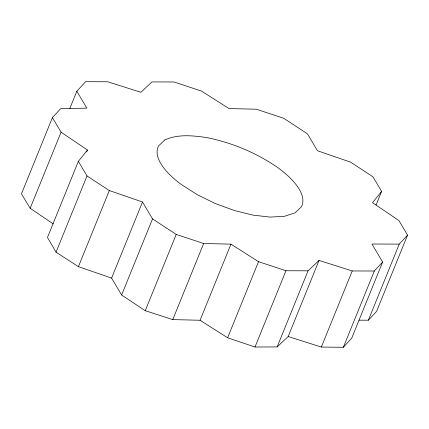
<?xml version="1.0" encoding="UTF-8"?>
<svg xmlns="http://www.w3.org/2000/svg" width="429" height="429" viewBox="0 0 429 429"><rect width="100%" height="100%" fill="white"/><g stroke="black" fill="none" stroke-linecap="round" stroke-linejoin="round"><path stroke-width="0.64" d="M376.077 204.992L381.601 191.382L372.957 176.802L350.654 162.173L317.465 150.74L307.443 133.837L283.751 118.302L256.317 109.218L229 108.575L201.442 91.061L174.008 81.977L151.92 81.912L140.916 92.305L107.738 81.778L85.65 81.708L76.823 91.238L86.851 108.14L60.73 108.623L52.424 117.594L21.45 193.87L30.169 208.279L53.255 223.911M69.788 108.564L76.823 91.238M30.169 208.279L61.068 132.18L52.424 117.594M61.068 132.18L87.457 150.037L78.368 161.342L47.463 237.446L56.043 252.198L78.416 266.656L111.604 278.094L121.627 294.996L145.249 310.698L172.753 319.61L200.07 320.254L227.622 337.773L254.992 347.023L277.15 346.922L288.154 336.524L319.058 260.419L352.23 270.951L374.324 271.015L382.63 262.044L371.938 244.021L399.243 244.101L407.55 235.13L398.9 220.549L372.511 202.686L381.601 191.382M86.706 151.893L87.457 150.037M56.043 252.198L87.017 175.928L78.368 161.342M78.416 266.656L109.32 190.551L87.017 175.928M111.604 278.094L142.508 201.989L109.32 190.551M121.627 294.996L152.531 218.892L142.508 201.989M145.249 310.698L176.222 234.427L152.531 218.892M172.753 319.61L203.657 243.506L230.968 244.149L258.526 261.669L285.961 270.747L308.054 270.817L319.058 260.419M200.07 320.254L230.968 244.149M227.622 337.773L258.526 261.669M254.992 347.023L285.961 270.747M277.15 346.922L308.054 270.817M288.154 336.524L321.332 347.056L352.23 270.951M321.332 347.056L343.35 347.292L374.324 271.015M382.63 262.044L351.726 338.149L343.35 347.292M359.014 320.179L368.339 320.206L399.243 244.101M407.55 235.13L376.576 311.406L368.339 320.206M176.222 234.427L203.657 243.506M164.822 139.929L158.585 145.924A77.681 30.727 22.1 0 0 181.564 184.668L197.319 194.728L215.299 203.528L234.277 210.483L252.965 215.111L270.088 217.095L284.475 216.307L295.152 212.795L301.389 206.805A77.681 30.727 22.1 0 0 278.405 168.055C257.041 153.073 232.545 142.846 207.003 137.618C193.007 135.58 178.115 133.918 164.822 139.929"/></g></svg>
